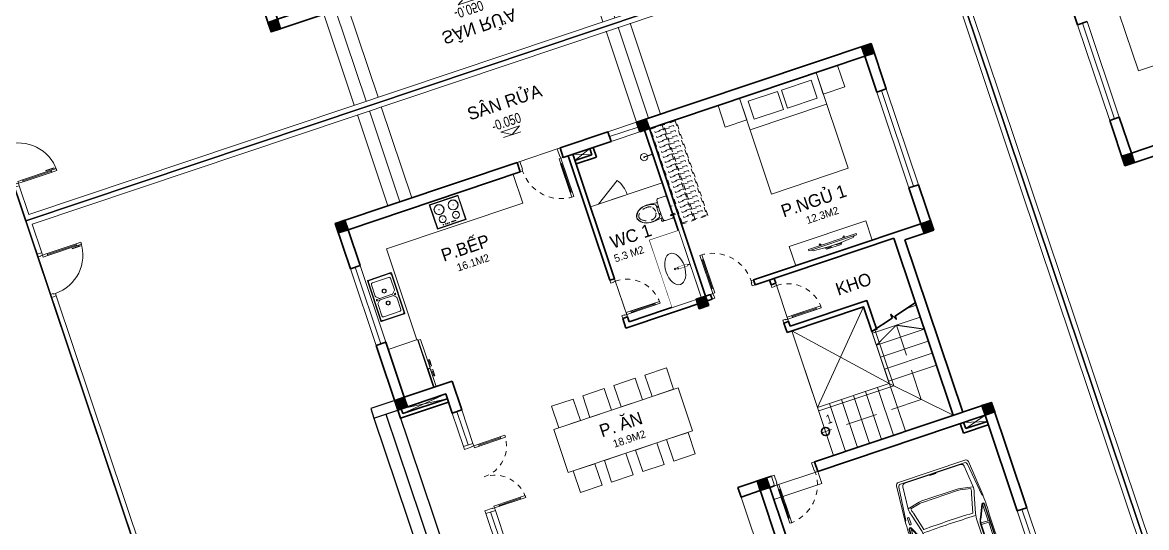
# Model space of a CAD drawing. Header units: metres. Extents: x 568006 to 1139366, y 2064802 to 4131555.
# Drawn here: x 568352.74 to 568375.02, y 2066060.84 to 2066070.85 of the extents above; entities that cross this region are included whole.
import ezdxf
from ezdxf.enums import TextEntityAlignment as Align
from ezdxf.xclip import XClip

# ---------------------------------------------------------------- set-up
doc = ezdxf.new("R2010")
doc.units = ezdxf.units.M
doc.header["$XCLIPFRAME"] = 0
for name, pattern in [('$AUDIT_BAD_LTYPE2', [0]), ('DASHED', [0.75, 0.5, -0.25]), ('HIDDEN', [0.375, 0.25, -0.125]), ('HIDDEN2', [0.1875, 0.125, -0.0625]), ('X-5M-G-MB PHONGNGU$0$HIDDEN2', [0.1875, 0.125, -0.0625]), ('xref-thap C (mb tang 32-2)$0$HIDDEN', [0.375, 0.25, -0.125]), ('Xref-VCMT-BT3 - tuong bao$0$HIDDEN', [0.375, 0.25, -0.125])]:
    doc.linetypes.add(name, pattern=pattern)
doc.layers.get('0').update_dxf_attribs({"linetype": 'CONTINUOUS'})
doc.layers.get('DEFPOINTS').update_dxf_attribs({"color": 152, "linetype": 'CONTINUOUS'})
for name, color, linetype, lineweight in [('-CONCRETE', 1, 'CONTINUOUS', 35), ('-DOOR', 137, 'CONTINUOUS', 9), ('-FURNITURE', 46, 'CONTINUOUS', 9), ('-HIDE', 3, 'HIDDEN', 13), ('-KH', 143, 'CONTINUOUS', 13), ('-LINE1', 7, 'CONTINUOUS', 18), ('-TEXT', 7, 'CONTINUOUS', 15), ('-WALL', 4, 'CONTINUOUS', 35), ('Bighome_khuat', 251, 'DASHED', 5), ('CUA', 147, 'CONTINUOUS', 5), ('hung-demlonha', 7, 'CONTINUOUS', 15)]:
    doc.layers.add(name, color=color, linetype=linetype, lineweight=lineweight)
for name, color, linetype in [('datOBt', 42, 'CONTINUOUS'), ('ghi_chu', 7, 'CONTINUOUS'), ('loKBT', 42, 'CONTINUOUS'), ('SOLO', 7, 'CONTINUOUS'), ('TEXT25', 2, 'CONTINUOUS'), ('ViaHeS', 32, 'CONTINUOUS')]:
    doc.layers.add(name, color=color, linetype=linetype)
doc.styles.add('1', font='arial.ttf')
doc.styles.add('QH1', font='arialbd.ttf', dxfattribs={"width": 0.8})
doc.styles.add('T1', font='', dxfattribs={"height": 200})
doc.styles.get('T1').set_extended_font_data('VNgeometric Light')

# ---------------------------------------------------------------- blocks, each defined once
blk = doc.blocks.new('A$C32e20c34')
blk.add_line((657, 2050), (657, 450))
for points in [[(0, 2050), (450, 2050), (450, 2500), (0, 2500)], [(109, 1910), (485.5, 1910), (485.5, 1292.5), (109, 1292.5)], [(109, 590), (485.5, 590), (485.5, 1207.5), (109, 1207.5)], [(0, 450), (450, 450), (450, 0), (0, 0)]]:
    blk.add_lwpolyline(points, close=True)
blk.add_lwpolyline([(0, 2050), (2000, 2050), (2000, 450), (0, 450), (0, 2050)])
blk = doc.blocks.new('A$C5C575821')
at = {"layer": '-CONCRETE'}
h = blk.add_hatch(color=256, dxfattribs=at)
h.dxf.hatch_style = 1
h.paths.add_polyline_path([(0, 200), (0, 0), (200, 0), (200, 200)])
blk.add_lwpolyline([(0, 0), (200, 0), (200, 200), (0, 200)], close=True, dxfattribs=at)
blk = doc.blocks.new('LUOI M1')
at = {"layer": '-WALL'}
for p in [(-200, 13100), (4600, 13100), (8100, 13100), (-200, 9400), (4600, 9400), (8100, 9400), (-200, 5600), (4600, 5600), (8100, 5600), (-200, -200), (4600, -200), (8100, -200)]:
    blk.add_blockref('A$C5C575821', p, dxfattribs=at)
blk = doc.blocks.new('A$C249437F6')
at = {"layer": '-DOOR'}
blk.add_lwpolyline([(23.949, 40.193), (23.749, 40.193), (23.749, 38.193), (23.949, 38.193)], close=True, dxfattribs=at)
blk.add_lwpolyline([(23.849, 40.193), (23.849, 38.193)], dxfattribs=at)
at = {"layer": '-LINE1', "ltscale": 10}
blk.add_lwpolyline([(21.749, 23.143), (34.249, 23.143), (34.249, 43.143), (21.749, 43.143)], close=True, dxfattribs=at)
blk.add_lwpolyline([(32.179, 23.243), (34.149, 23.243), (34.149, 43.043), (21.849, 43.043), (21.849, 23.243), (22.306, 23.243)], dxfattribs=at)
at = {"layer": '-WALL'}
for p, q in [((23.749, 40.193), (23.749, 41.143)), ((23.749, 37.243), (23.749, 38.193)), ((23.949, 37.443), (23.949, 38.193)), ((23.949, 37.443), (27.349, 37.443)), ((24.349, 37.243), (23.749, 37.243))]:
    blk.add_line(p, q, dxfattribs=at)
for points in [[(23.949, 40.193), (23.749, 40.193)], [(23.949, 38.193), (23.749, 38.193)]]:
    blk.add_lwpolyline(points, dxfattribs=at)
at = {"layer": '-CONCRETE', "xscale": 0.001, "yscale": 0.001, "zscale": 0.001}
blk.add_blockref('LUOI M1', (23.949, 27.843), dxfattribs=at)
at = {"layer": '-FURNITURE', "xscale": 0.001, "yscale": 0.001, "zscale": 0.001, "rotation": 270}
blk.add_blockref('A$C32e20c34', (24.149, 40.943), dxfattribs=at)
blk = doc.blocks.new('*U236')
at = {"linetype": '$AUDIT_BAD_LTYPE2'}
for p, q in [((70, 100), (70, 700)), ((90, 700), (90, 100))]:
    blk.add_line(p, q, dxfattribs=at)
for points in [[(50, 700), (90, 700), (90, 800), (50, 800), (50, 700)], [(50, 703), (50, 100)], [(50, 100), (90, 100), (90, 0), (50, 0), (50, 100)]]:
    blk.add_lwpolyline(points)
for points in [[(118, 595), (118, 764), (90, 764), (90, 736), (113, 736), (113, 595)], [(0, 0), (50, 0), (50, -40), (60, -40), (60, -100), (0, -100)], [(900, 0), (850, 0), (850, -40), (840, -40), (840, -100), (900, -100)]]:
    blk.add_lwpolyline(points, close=True)
at = {"linetype": '$AUDIT_BAD_LTYPE2', "ltscale": 0.3}
blk.add_arc((50, 0), 800, 0, 90, dxfattribs=at)
blk = doc.blocks.new('A$C6CE07C06')
for p, q in [((2811, 1945), (2844, 1766)), ((2816, 1953), (2822, 1954)), ((2828, 1949), (2860, 1769)), ((1355, 1774), (989, 1774)), ((1356, 1801), (1350, 1615)), ((1387, 1801), (1382, 1615)), ((1842, 1774), (1387, 1774)), ((1857, 1615), (1840, 1801)), ((1925, 1839), (1915, 1601)), ((1980, 1615), (2018, 1801)), ((2839, 1774), (2013, 1774)), ((2856, 1761), (2853, 1760)), ((2900, 1839), (3433, 1839)), ((3068, 1815), (2905, 1815)), ((3055, 1801), (2907, 1801)), ((2996, 1774), (2912, 1774)), ((3245, 1511), (3341, 1500)), ((3370, 1393), (3312, 1380)), ((3391, 1290), (3332, 1281)), ((3406, 1186), (3347, 1180)), ((3414, 1081), (3355, 1079)), ((3406, 779), (3347, 785)), ((3414, 884), (3355, 886)), ((3370, 572), (3312, 585)), ((3391, 675), (3332, 685)), ((1356, 164), (1350, 350)), ((1387, 164), (1382, 351)), ((1857, 351), (1840, 164)), ((1925, 127), (1915, 364)), ((1980, 351), (2018, 164)), ((3341, 465), (3245, 454)), ((1355, 191), (989, 191)), ((1842, 191), (1387, 191)), ((2839, 191), (2013, 191)), ((2811, 20), (2844, 199)), ((2816, 12), (2822, 11)), ((2828, 16), (2860, 196)), ((2901, 127), (3422, 127)), ((3068, 150), (2905, 150)), ((3055, 164), (2907, 164)), ((2996, 191), (2912, 191))]:
    blk.add_line(p, q)
for points in [[(2912, 1774), (2884, 1931, 0.322829), (2849, 1965), (2812, 1959, 0.422531), (2806, 1952), (2842, 1758), (2825, 1723)], [(4553, 340, -0.027873), (3110, 247, -0.059366), (3058, 256), (2582, 386, 0.079464), (2446, 413), (1281, 413, 0.06068), (1127, 394), (736, 296, -0.120949), (592, 270), (116, 311, -0.39497), (59, 371), (59, 1600, -0.404135), (117, 1660), (602, 1699, -0.112937), (736, 1673), (1127, 1571, 0.06068), (1281, 1553), (2446, 1553, 0.070217), (2582, 1578), (3058, 1711, -0.044809), (3109, 1718, -0.02806), (4553, 1625)], [(585, 1698), (531, 1430, 0.050349), (524, 1369), (524, 593, 0.051729), (531, 530), (585, 271)], [(713, 346, -0.11132), (605, 325), (561, 536, -0.051729), (555, 593), (555, 1369, -0.050349), (560, 1424), (605, 1644, -0.111864), (714, 1623), (1102, 1522, 0.016174), (1102, 443), (713, 347)], [(817, 1835, -0.039974), (1255, 1839), (2827, 1839)], [(2832, 150), (1846, 150), (999, 150, -0.758852), (984, 205), (1232, 321, -0.14996), (1372, 364), (1915, 364), (2389, 364, -0.077307), (2455, 354), (3016, 199, 0.360394), (3088, 230, 0.242572), (3089, 1735, 0.360655), (3017, 1766), (2455, 1611, -0.077307), (2389, 1601), (1915, 1601), (1372, 1601, -0.137614), (1232, 1645), (984, 1761, -0.758852), (999, 1815), (1846, 1815), (2832, 1815)], [(2834, 1801), (999, 1801, 0.768317), (992, 1772), (1240, 1655, 0.14228), (1371, 1613), (1857, 1615), (1865, 1608), (1971, 1608), (1980, 1615), (2389, 1615, 0.077278), (2451, 1624), (3023, 1782, 0.231129), (3080, 1839)], [(4578, 1777, -0.06824), (4603, 1702, -0.051611), (4688, 983), (4688, 1178, 0.069896), (4626, 1707, 0.32103), (4523, 1797), (4292, 1820, 0.311578), (4273, 1810, 0.311578)], [(4609, 1370, 0.043765), (4549, 1724, 0.303464), (4496, 1773), (4373, 1795, 0.018633), (4273, 1810, 0.083909), (4370, 1778), (4493, 1756, -0.304556), (4533, 1720, -0.038587), (4593, 1374)], [(4517, 1385), (4476, 1703, 0.304567), (4446, 1739), (4333, 1770, -0.23887), (4324, 1778), (4320, 1790)], [(4512, 1628), (4500, 1706, 0.304567), (4453, 1762), (4438, 1766)], [(1170, 1557, 0.017383), (1170, 408, -9.34877)], [(2526, 1563, -0.107872), (2527, 402, 0.970081)], [(2537, 1565, -0.107895), (2538, 400, -0.109161)], [(3212, 1273, -0.045041), (3259, 1070, 0.050749), (3081, 1543, -0.062222), (3208, 1285), (3219, 1281), (3256, 1209)], [(3104, 1495, -0.052375), (3205, 1275), (3214, 1272), (3259, 1184)], [(4578, 988, 0.025968), (4561, 1353, -0.502127), (4565, 1357), (4613, 1347)], [(4689, 1226), (4695, 1226, -0.001921), (4700, 983)], [(3197, 762, -0.045041), (3153, 558, 0.050749), (3195, 1062, -0.062222), (3198, 775), (3207, 766), (3242, 679)], [(3239, 660), (3198, 760), (3191, 767, 0.052375), (3195, 1009)], [(4578, 188, 0.06824), (4603, 263, 0.051611), (4688, 983), (4688, 788, -0.069896), (4626, 258, -0.32103), (4523, 168), (4292, 145, -0.311578), (4273, 155, -0.311578)], [(4613, 618), (4565, 608, -0.502127), (4561, 612, 0.02601), (4578, 977, 0.026384)], [(4689, 739), (4695, 739, 0.001921), (4700, 983)], [(4611, 595, -0.046101), (4549, 241, -0.303464), (4496, 192), (4373, 171, -0.018633), (4273, 155, -0.083909), (4370, 187), (4493, 209, 0.304556), (4533, 245, 0.038587), (4593, 591)], [(4517, 580), (4476, 262, -0.304567), (4446, 227), (4333, 195, 0.23887), (4324, 187), (4320, 175)], [(2834, 164), (999, 164, -0.768317), (992, 193), (1240, 310, -0.149181), (1371, 351), (1857, 351), (1865, 357), (1971, 357), (1980, 351), (2389, 351, -0.077278), (2451, 341), (3023, 184, -0.228236), (3080, 127)], [(2912, 191), (2884, 34, -0.322829), (2849, 0), (2812, 6, -0.422531), (2806, 14), (2842, 207), (2825, 242)], [(4512, 337), (4500, 259, -0.304567), (4453, 203), (4438, 199)], [(817, 130, 0.041495), (1267, 127), (2827, 127)]]:
    blk.add_lwpolyline(points, format="xyb")
for points in [[(2835, 1963), (2874, 1764), (2872, 1737)], [(2072, 1839), (2072, 1815), (2251, 1815), (2251, 1839)], [(2092, 1839), (2092, 1830), (2233, 1830), (2233, 1839)], [(2558, 1553), (2959, 1653), (3041, 1653)], [(3153, 1597), (4682, 1360)], [(3157, 1617), (4514, 1407)], [(49, 1051), (76, 1051), (76, 920), (49, 920)], [(3153, 368), (4682, 605)], [(3157, 348), (4514, 558)], [(2558, 412), (2959, 313), (3041, 313)], [(2072, 127), (2072, 150), (2251, 150), (2251, 127)], [(2092, 127), (2092, 135), (2233, 135), (2233, 127)], [(2835, 2), (2874, 201), (2872, 228)]]:
    blk.add_lwpolyline(points)
for points in [[(48, 285), (48, 1680, -0.373826), (99, 1739), (803, 1820), (820, 1839), (54, 1773, 0.383818), (0, 1713), (0, 252, 0.383818), (54, 192), (820, 126), (803, 145), (99, 226, -0.373826)], [(2557, 404), (3001, 284, 0.388671), (3036, 301, 0.143383), (3036, 1665, 0.390953), (3001, 1682), (2557, 1559, -0.106047)], [(4564, 983, 0.027521), (4546, 1368, -0.543027), (4554, 1373), (4603, 1360, -0.308444), (4617, 1345, -0.028524), (4637, 983, -0.028524), (4617, 620, -0.308444), (4603, 605), (4554, 592, -0.543027), (4546, 597, 0.027521)], [(4501, 981, 0.027754), (4500, 1005, 0.037978), (4497, 1021, 0.078467), (4490, 1036, 0.253942), (4486, 1038, 0.253942), (4481, 1036, 0.078467), (4475, 1021, 0.037978), (4472, 1005, 0.027754), (4470, 981, 0.027754), (4472, 958, 0.037978), (4475, 941, 0.078467), (4481, 927, 0.253942), (4486, 924, 0.253942), (4490, 927, 0.078467), (4497, 941, 0.037978), (4500, 958, 0.027754)], [(906, 228), (776, 228, 0.414214), (764, 215), (764, 203, 0.414214), (776, 190), (906, 190, 0.414214), (919, 203), (919, 215, 0.414214)]]:
    blk.add_lwpolyline(points, format="xyb", close=True)
blk.add_lwpolyline([(4637, 988), (4570, 988), (4570, 977), (4637, 977)], close=True)
blk.add_circle((4502, 982), 17.5)
for centre, radius, start, end in [((2818, 1947), 6.67, 102.2823, 190.4042), ((2821, 1948), 6.67, 10.3268, 82.609), ((2851, 1767), 6.67, 190.4042, 285.2365), ((2854, 1768), 6.67, 285.2365, 10.3268), ((714, 984), 2372, 343.5716, 16.3779), ((714, 983), 2387, 343.6793, 16.2892), ((3648, -4086), 5929, 83.9529, 92.0822), ((1629, 983), 1731, 359.9757, 17.6213), ((1607, 983), 1789, 359.9764, 16.8703), ((1629, 983), 1789, 359.9764, 16.7982), ((1059, 1015), 3532, 359.565, 5.5133), ((1059, 1015), 3560, 359.5684, 5.381), ((4612, 1343), 4.58, 6.5805, 75.1489), ((3280, 983), 40.8, 103.7631, 256.1858), ((3280, 983), 25.6, 111.5508, 248.398), ((1629, 982), 1731, 342.3787, 0.0243), ((1607, 982), 1789, 343.1297, 0.0236), ((1629, 982), 1789, 343.2018, 0.0236), ((1059, 950), 3532, 354.4867, 0.4446), ((1059, 950), 3560, 354.619, 0.4411), ((4612, 622), 4.58, 284.8511, 353.4195), ((2818, 19), 6.67, 169.5958, 257.7177), ((2821, 17), 6.67, 277.391, 349.6732), ((2851, 198), 6.67, 74.7635, 169.5958), ((2854, 197), 6.67, 349.6732, 74.7635), ((3653, 6050), 5928, 267.7698, 276.0029)]:
    blk.add_arc(centre, radius, start, end)
blk = doc.blocks.new('*U288')
at = {"color": 251}
blk.add_line((-70, 100), (-70, 600), dxfattribs=at)
for points in [[(-50, 0), (-50, 700), (-90, 700), (-90, 0)], [(-50, 100), (-90, 100), (-90, 600), (-50, 600)], [(-800, -100), (-740, -100), (-740, -40), (-750, -40), (-750, 0), (-800, 0)], [(0, -100), (-60, -100), (-60, -40), (-50, -40), (-50, 0), (0, 0)]]:
    blk.add_lwpolyline(points, close=True)
at = {"layer": 'Bighome_khuat', "linetype": 'Xref-VCMT-BT3 - tuong bao$0$HIDDEN'}
blk.add_arc((-50, 0), 700, 90, 180, dxfattribs=at)
blk = doc.blocks.new('A$C14986441')
at = {"ltscale": 3}
for p, q in [((-250, 420), (-250, -420)), ((240, 430), (-240, 430)), ((-200, 325), (-200, 87)), ((170, 355), (-170, 355)), ((200, 87), (200, 325)), ((250, -420), (250, 420)), ((-191, 66), (-149, 24)), ((-128, 15), (128, 15)), ((149, 24), (191, 66)), ((-200, -325), (-200, -87)), ((-191, -66), (-149, -24)), ((-128, -15), (128, -15)), ((149, -24), (191, -66)), ((200, -87), (200, -325)), ((-240, -430), (240, -430)), ((170, -355), (-170, -355))]:
    blk.add_line(p, q, dxfattribs=at)
blk.add_lwpolyline([(240, -390), (240, 390, 0.414214), (210, 420), (-210, 420, 0.414214), (-240, 390), (-240, -390, 0.414214), (-210, -420), (210, -420, 0.414214)], format="xyb", close=True, dxfattribs=at)
for centre, radius in [((-186, 0), 17.5), ((0, 125), 40), ((0, 125), 35), ((185, 0), 17.5), ((0, -125), 40), ((0, -125), 35)]:
    blk.add_circle(centre, radius, dxfattribs=at)
for centre, radius, start, end in [((-240, 420), 10, 90, 180), ((-170, 325), 30, 90, 180), ((170, 325), 30, 0, 90), ((240, 420), 10, 0, 90), ((-170, 87), 30, 180, 225), ((-128, 45), 30, 225, 270), ((128, 45), 30, 270, 315), ((170, 87), 30, 315, 0), ((-170, -87), 30, 135, 180), ((-128, -45), 30, 90, 135), ((128, -45), 30, 45, 90), ((170, -87), 30, 0, 45), ((-240, -420), 10, 180, 270), ((-170, -325), 30, 180, 270), ((170, -325), 30, 270, 0), ((240, -420), 10, 270, 0)]:
    blk.add_arc(centre, radius, start, end, dxfattribs=at)
blk = doc.blocks.new('A$C23F441E4')
at = {"ltscale": 3}
blk.add_lwpolyline([(-300, 0), (-300, -510), (300, -510), (300, 0), (-300, 0)], dxfattribs=at)
for points in [[(-290, -10), (-290, -500), (290, -500), (290, -10)], [(-100, -46), (-15, -46), (-15, -56), (-100, -56)]]:
    blk.add_lwpolyline(points, close=True, dxfattribs=at)
for centre, radius in [((-139, -156), 70), ((-139, -156), 67), ((-139, -156), 2), ((37, -48), 6.6), ((74, -48), 6.6), ((139, -156), 70), ((139, -156), 67), ((112, -48), 6.6), ((139, -156), 2), ((160, -48), 6.6), ((-147, -359), 100), ((-147, -359), 97), ((-147, -359), 2), ((147, -359), 100), ((147, -359), 97), ((147, -359), 2)]:
    blk.add_circle(centre, radius, dxfattribs=at)
blk = doc.blocks.new('A$C55AD6C8F')
at = {"ltscale": 3}
for p, q in [((-670, 624), (-670, 1000)), ((-670, 1000), (-624, 1000)), ((-624, 1000), (-624, 624)), ((0, 1000), (-615, 1000)), ((-615, 1000), (-615, 0)), ((0, 0), (0, 1000)), ((-624, 624), (-670, 624)), ((-670, 613), (-670, 18)), ((-624, 613), (-670, 613)), ((-624, 18), (-624, 613)), ((-670, 18), (-624, 18)), ((-615, 0), (0, 0))]:
    blk.add_line(p, q, dxfattribs=at)
at = {"ltscale": 3, "elevation": 0}
for points in [[(-670, 688), (-670, 657), (-710, 657), (-710, 788), (-691, 788), (-691, 688)], [(-670, 549), (-670, 580), (-710, 580), (-710, 449), (-691, 449), (-691, 549)]]:
    blk.add_lwpolyline(points, close=True, dxfattribs=at)
blk = doc.blocks.new('*U186')
at = {"color": 251}
blk.add_line((-70, 100), (-70, 700), dxfattribs=at)
for points in [[(-50, 0), (-50, 800), (-90, 800), (-90, 0)], [(-50, 100), (-90, 100), (-90, 700), (-50, 700)], [(-900, -100), (-840, -100), (-840, -40), (-850, -40), (-850, 0), (-900, 0)], [(0, -100), (-60, -100), (-60, -40), (-50, -40), (-50, 0), (0, 0)]]:
    blk.add_lwpolyline(points, close=True)
at = {"layer": 'Bighome_khuat', "linetype": 'Xref-VCMT-BT3 - tuong bao$0$HIDDEN'}
blk.add_arc((-50, 0), 800, 90, 180, dxfattribs=at)
blk = doc.blocks.new('*U289')
at = {"color": 251}
blk.add_line((-70, 100), (-70, 700), dxfattribs=at)
for points in [[(-50, 0), (-50, 800), (-90, 800), (-90, 0)], [(-50, 100), (-90, 100), (-90, 700), (-50, 700)], [(-900, -200), (-840, -200), (-840, -40), (-850, -40), (-850, 0), (-900, 0)], [(0, -200), (-60, -200), (-60, -40), (-50, -40), (-50, 0), (0, 0)]]:
    blk.add_lwpolyline(points, close=True)
at = {"layer": 'Bighome_khuat', "linetype": 'Xref-VCMT-BT3 - tuong bao$0$HIDDEN'}
blk.add_arc((-50, 0), 800, 90, 180, dxfattribs=at)
blk = doc.blocks.new('*U256')
at = {"linetype": 'X-5M-G-MB PHONGNGU$0$HIDDEN2'}
for points in [[(0, 600), (0, 0), (2182, 0), (2182, 600)], [(2162, 580), (2162, 20), (20, 20), (20, 580)], [(2162, 287), (2162, 313), (20, 313), (20, 287)], [(114, 319), (109, 319), (109, 280), (114, 280)], [(228, 319), (223, 319), (223, 280), (228, 280)], [(342, 319), (337, 319), (337, 280), (342, 280)], [(456, 319), (451, 319), (451, 280), (456, 280)], [(570, 319), (565, 319), (565, 280), (570, 280)], [(684, 319), (679, 319), (679, 280), (684, 280)], [(798, 319), (793, 319), (793, 280), (798, 280)], [(912, 319), (907, 319), (907, 280), (912, 280)], [(1026, 319), (1021, 319), (1021, 280), (1026, 280)], [(1140, 319), (1135, 319), (1135, 280), (1140, 280)], [(1254, 319), (1249, 319), (1249, 280), (1254, 280)], [(1368, 319), (1363, 319), (1363, 280), (1368, 280)], [(1482, 319), (1477, 319), (1477, 280), (1482, 280)], [(1596, 319), (1591, 319), (1591, 280), (1596, 280)], [(1710, 319), (1705, 319), (1705, 280), (1710, 280)], [(1824, 319), (1819, 319), (1819, 280), (1824, 280)], [(1938, 319), (1933, 319), (1933, 280), (1938, 280)], [(2052, 319), (2047, 319), (2047, 280), (2052, 280)]]:
    blk.add_lwpolyline(points, close=True, dxfattribs=at)
for points in [[(122, 313), (122, 515), (100, 515), (100, 313)], [(236, 313), (236, 515), (214, 515), (214, 313)], [(350, 313), (350, 515), (328, 515), (328, 313)], [(464, 313), (464, 515), (442, 515), (442, 313)], [(578, 313), (578, 515), (556, 515), (556, 313)], [(692, 313), (692, 515), (670, 515), (670, 313)], [(806, 313), (806, 515), (784, 515), (784, 313)], [(920, 313), (920, 515), (898, 515), (898, 313)], [(1034, 313), (1034, 515), (1012, 515), (1012, 313)], [(1148, 313), (1148, 515), (1126, 515), (1126, 313)], [(1262, 313), (1262, 515), (1240, 515), (1240, 313)], [(1376, 313), (1376, 515), (1354, 515), (1354, 313)], [(1490, 313), (1490, 515), (1468, 515), (1468, 313)], [(1604, 313), (1604, 515), (1582, 515), (1582, 313)], [(1718, 313), (1718, 515), (1696, 515), (1696, 313)], [(1832, 313), (1832, 515), (1810, 515), (1810, 313)], [(1946, 313), (1946, 515), (1924, 515), (1924, 313)], [(2060, 313), (2060, 515), (2038, 515), (2038, 313)], [(100, 287), (100, 92), (122, 92), (122, 287)], [(214, 287), (214, 92), (236, 92), (236, 287)], [(328, 287), (328, 92), (350, 92), (350, 287)], [(442, 287), (442, 92), (464, 92), (464, 287)], [(556, 287), (556, 92), (578, 92), (578, 287)], [(670, 287), (670, 92), (692, 92), (692, 287)], [(784, 287), (784, 92), (806, 92), (806, 287)], [(898, 287), (898, 92), (920, 92), (920, 287)], [(1012, 287), (1012, 92), (1034, 92), (1034, 287)], [(1126, 287), (1126, 92), (1148, 92), (1148, 287)], [(1240, 287), (1240, 92), (1262, 92), (1262, 287)], [(1354, 287), (1354, 92), (1376, 92), (1376, 287)], [(1468, 287), (1468, 92), (1490, 92), (1490, 287)], [(1582, 287), (1582, 92), (1604, 92), (1604, 287)], [(1696, 287), (1696, 92), (1718, 92), (1718, 287)], [(1810, 287), (1810, 92), (1832, 92), (1832, 287)], [(1924, 287), (1924, 92), (1946, 92), (1946, 287)], [(2038, 287), (2038, 92), (2060, 92), (2060, 287)]]:
    blk.add_lwpolyline(points, dxfattribs=at)
blk = doc.blocks.new('XR.MB.LM123$0$tvi 1')
blk.add_lwpolyline([(29, 0), (29, -1000), (0, -1000), (0, 0)], close=True)
for points in [[(29, -50), (52, -81)], [(-24, -236), (-39, -252)], [(0, -285), (-39, -252)], [(0, -256), (-24, -236)], [(70, -315), (111, -350), (111, -650), (70, -685)], [(89, -446), (89, -360), (71, -345)], [(89, -554), (89, -640), (71, -655)], [(89, -446), (73, -446)], [(89, -554), (73, -554)], [(0, -715), (-39, -748)], [(-24, -764), (-39, -748)], [(0, -744), (-24, -764)], [(29, -950), (52, -919)]]:
    blk.add_lwpolyline(points)
blk.add_arc((-4025, -500), 4099, 354.1311, 5.8689)
blk = doc.blocks.new('A$C18091ED7')
for p, q in [((0, -42), (0, 0)), ((146, -27), (179, -27)), ((146, -27), (146, -30)), ((146, -30), (166, -30)), ((153, -37), (146, -30)), ((152, 0), (152, -27)), ((152, 0), (179, 0)), ((153, -37), (166, -37)), ((153, -40), (153, -37)), ((153, -40), (178, -40)), ((153, -40), (178, -40)), ((153, -40), (153, -42)), ((185, -30), (166, -30)), ((178, -37), (166, -37)), ((185, -30), (178, -37)), ((178, -37), (178, -40)), ((178, -40), (178, -42)), ((179, 0), (179, -27)), ((179, -27), (185, -27)), ((185, -27), (185, -30)), ((-83, -267), (-83, -300)), ((-83, -278), (-83, -288)), ((-61, -290), (-83, -290)), ((-63, -265), (-81, -265)), ((-61, -267), (-61, -300)), ((61, -267), (61, -300)), ((61, -290), (83, -290)), ((63, -265), (81, -265)), ((83, -267), (83, -300)), ((83, -278), (83, -288)), ((165, -262), (165, -290)), ((168, -260), (228, -260)), ((168, -292), (207, -292)), ((231, -274), (231, -262))]:
    blk.add_line(p, q)
for points in [[(230, -219, -0.137407), (225, -235), (222, -241, -0.236081), (198, -255, -0.051961), (-198, -255, -0.236081), (-222, -241), (-225, -235, -0.137407), (-230, -219), (-230, -72, -0.198912), (-226, -63), (-209, -46, -0.198912), (-200, -42), (0, -42), (200, -42, -0.198912), (209, -46), (226, -63, -0.198912), (230, -72)], [(144, -619, -0.212405), (26, -734, -0.027685), (-1, -739, -0.022279), (-26, -734, -0.212405), (-144, -619, -0.142796), (-167, -428, -0.093005), (-128, -309, -0.256439), (-111, -300), (0, -300), (111, -300, -0.256439), (128, -309, -0.093005), (167, -428, -0.142796)]]:
    blk.add_lwpolyline(points, format="xyb", close=True)
at = {"linetype": 'xref-thap C (mb tang 32-2)$0$HIDDEN', "ltscale": 100}
blk.add_lwpolyline([(61, -669, -0.199031), (0, -699, -0.199031), (-61, -669, -0.218924), (-132, -478, -0.153791), (-112, -404, -0.236701), (0, -348, -0.236701), (112, -404, -0.153791), (132, -478, -0.218924)], format="xyb", close=True, dxfattribs=at)
blk.add_circle((166, -78), 13.9)
for centre, radius, start, end in [((-81, -267), 1.98, 90, 180), ((-63, -267), 1.98, 0, 90), ((63, -267), 1.98, 90, 180), ((81, -267), 1.98, 0, 90), ((168, -262), 2.47, 90, 180), ((168, -290), 2.47, 180, 270), ((207, -277), 15.5, 270, 306.4659), ((168, -225), 80.1, 306.4659, 320.3123), ((228, -274), 2.47, 320.3123, 0)]:
    blk.add_arc(centre, radius, start, end)
for points in [[(-156, -259), (-157, -267), (-164, -328), (-169, -385), (-184, -528), (-136, -679), (-50, -735), (-20, -741), (0, -744)], [(156, -259), (157, -267), (164, -328), (169, -385), (184, -528), (136, -679), (50, -735), (20, -741), (0, -744)]]:
    blk.add_open_spline(points, degree=3, knots=[130.613938, 130.613938, 130.613938, 130.613938, 152.852109, 311.129351, 417.703951, 561.383393, 697.692632, 710.812262, 710.812262, 710.812262, 710.812262])
blk = doc.blocks.new('*U185')
for p, q in [((-1310, 550), (-1350, 550)), ((-1330, 100), (-1330, 550)), ((-90, 550), (-50, 550)), ((-70, 100), (-70, 550)), ((-1310, 100), (-1350, 100)), ((-90, 100), (-50, 100))]:
    blk.add_line(p, q)
for points in [[(-1350, 0), (-1310, 0), (-1310, 650), (-1350, 650)], [(-50, 0), (-90, 0), (-90, 650), (-50, 650)], [(-1400, -200), (-1340, -200), (-1340, -40), (-1350, -40), (-1350, 0), (-1400, 0)], [(0, -200), (-60, -200), (-60, -40), (-50, -40), (-50, 0), (0, 0)]]:
    blk.add_lwpolyline(points, close=True)
at = {"linetype": 'HIDDEN', "ltscale": 0.1}
for centre, start, end in [((-1350, 0), 0, 90), ((-50, 0), 90, 180)]:
    blk.add_arc(centre, 650, start, end, dxfattribs=at)
blk = doc.blocks.new('Sink_Cicle')
blk.add_lwpolyline([(17, -50), (-17, -50), (-18, -252), (17, -252)], close=True)
blk.add_circle((0, -300), 17.5)
at = {"layer": 'DEFPOINTS'}
blk.add_line((0, -100), (0, 0), dxfattribs=at)
blk.add_wipeout([(17, -50), (-17, -50), (-18, -252), (17, -252)])
at = {"layer": '-FURNITURE', "linetype": 'Continuous'}
blk.add_ellipse((0, -300), major_axis=(-325, 0), ratio=0.584615, dxfattribs=at)
blk.add_line((-18, -237), (17, -237))
blk = doc.blocks.new('*U233')
at = {"ltscale": 300}
blk.add_lwpolyline([(0, 0), (1400, 0), (1400, -600), (0, -600)], close=True, dxfattribs=at)
blk.add_wipeout([(0, 0), (1400, 0), (1400, -600), (0, -600)], dxfattribs=at)
blk.add_blockref('Sink_Cicle', (700, 0), dxfattribs=at)
blk = doc.blocks.new('shower')
for points in [[(180919, -32316), (180912, -32316), (180912, -32147), (180919, -32147)], [(180929, -32327), (180902, -32327), (180902, -32316), (180929, -32316)]]:
    blk.add_lwpolyline(points, close=True)
for radius, start, end in [(72, 272.7907, 267.2093), (8.35, 294.8355, 245.1645)]:
    blk.add_arc((180916, -32147), radius, start, end)
blk = doc.blocks.new('LUOI M4')
at = {"layer": '-WALL', "xscale": -1}
for p in [(0, 11700), (6300, 11700), (11000, 11700), (0, 8000), (6300, 8000), (11000, 8000), (0, 4200), (6300, 4200), (11000, 4200), (0, -200), (6300, -200), (6300, -1600), (6300, -1600), (11000, -1600), (11000, -1600)]:
    blk.add_blockref('A$C5C575821', p, dxfattribs=at)
blk = doc.blocks.new('DANH COT')
at = {"layer": '-KH'}
blk.add_line((0, 0), (368, 0), dxfattribs=at)
blk.add_lwpolyline([(379, 118), (-11, 118), (184, 0)], close=True, dxfattribs=at)
blk.add_solid([(184, 0), (184, 118), (379, 118), (184, 0)], dxfattribs=at)
at = {"layer": '-TEXT', "style": '1', "width": 0.75}
blk.add_attdef('CAODO', (-142, 178), '', height=180, dxfattribs=at)
blk = doc.blocks.new('A$C5C0A7B32')
at = {"layer": '-DOOR'}
for points in [[(25.749, 41.143), (24.849, 41.143)], [(27.349, 41.043), (26.749, 41.043)], [(21.149, 40.193), (21.149, 38.593)], [(32.149, 40.193), (32.149, 38.193)], [(25.949, 38.343), (25.949, 37.543)], [(28.949, 37.243), (28.949, 36.443)], [(22.149, 36.143), (22.149, 36.843)], [(22.149, 34.043), (22.149, 34.743)], [(28.549, 33.443), (28.549, 33.193), (27.549, 33.193)], [(28.549, 33.443), (27.649, 33.443)], [(32.149, 31.443), (32.149, 29.843)]]:
    blk.add_lwpolyline(points, dxfattribs=at)
for points in [[(26.749, 41.143), (27.349, 41.143), (27.349, 40.943), (26.749, 40.943)], [(21.049, 40.193), (21.249, 40.193), (21.249, 38.593), (21.049, 38.593)], [(32.049, 40.193), (32.249, 40.193), (32.249, 38.193), (32.049, 38.193)], [(22.249, 36.143), (22.249, 36.843), (22.049, 36.843), (22.049, 36.143)], [(22.049, 34.743), (22.049, 34.043), (22.249, 34.043), (22.249, 34.743)], [(32.049, 29.843), (32.249, 29.843), (32.249, 31.443), (32.049, 31.443)]]:
    blk.add_lwpolyline(points, close=True, dxfattribs=at)
at = {"layer": '-FURNITURE'}
for p, q in [((24.699, 40.943), (24.699, 40.343)), ((21.849, 38.443), (21.849, 40.343)), ((24.699, 40.343), (21.849, 40.343)), ((27.449, 39.843), (25.949, 39.843))]:
    blk.add_line(p, q, dxfattribs=at)
for points in [[(26.304, 40.813), (25.949, 40.943)], [(26.304, 40.943), (25.949, 40.813)], [(26.116, 39.843), (26.616, 40.174)], [(26.116, 39.843), (26.634, 39.843)], [(21.119, 37.143), (22.049, 37.243)], [(21.119, 37.243), (22.049, 37.143)], [(23.96, 35.893), (24.41, 35.893), (24.41, 36.343), (23.96, 36.343), (23.96, 35.893)], [(24.61, 35.893), (25.06, 35.893), (25.06, 36.343), (24.61, 36.343), (24.61, 35.893)], [(25.26, 35.893), (25.71, 35.893), (25.71, 36.343), (25.26, 36.343), (25.26, 35.893)], [(25.91, 35.893), (26.36, 35.893), (26.36, 36.343), (25.91, 36.343), (25.91, 35.893)], [(23.853, 35.893), (26.453, 35.893), (26.453, 34.993), (23.853, 34.993), (23.853, 35.893)], [(23.96, 34.993), (24.41, 34.993), (24.41, 34.543), (23.96, 34.543), (23.96, 34.993)], [(24.61, 34.993), (25.06, 34.993), (25.06, 34.543), (24.61, 34.543), (24.61, 34.993)], [(25.26, 34.993), (25.71, 34.993), (25.71, 34.543), (25.26, 34.543), (25.26, 34.993)], [(25.91, 34.993), (26.36, 34.993), (26.36, 34.543), (25.91, 34.543), (25.91, 34.993)], [(31.599, 33.313), (32.049, 33.443)], [(31.599, 33.443), (32.049, 33.313)]]:
    blk.add_lwpolyline(points, dxfattribs=at)
for points in [[(31.033, 37.843), (31.033, 37.443), (29.433, 37.443), (29.433, 37.843)], [(26.949, 33.443), (27.349, 33.443), (27.349, 29.243), (26.949, 29.243)]]:
    blk.add_lwpolyline(points, close=True, dxfattribs=at)
blk.add_arc((26.116, 39.843), 0.6, 0, 33.511, dxfattribs=at)
at = {"layer": '-HIDE', "ltscale": 10}
for points in [[(28.949, 36.243), (30.449, 34.643)], [(30.449, 36.243), (28.949, 34.643)]]:
    blk.add_lwpolyline(points, dxfattribs=at)
at = {"layer": '-KH', "linetype": 'HIDDEN2', "ltscale": 5}
blk.add_lwpolyline([(30.949, 35.693), (30.949, 34.143), (28.868, 34.143)], dxfattribs=at)
at = {"layer": '-LINE1'}
for p, q in [((15.349, 42.443), (15.249, 42.443)), ((15.349, 41.543), (15.249, 41.543)), ((15.349, 41.543), (15.349, 28.184)), ((28.949, 33.643), (28.949, 36.243)), ((28.949, 34.643), (28.949, 36.243)), ((30.449, 33.643), (30.449, 36.243)), ((30.449, 36.243), (30.449, 34.643)), ((30.519, 35.746), (30.519, 34.573)), ((30.449, 34.643), (28.949, 34.643)), ((30.519, 34.573), (28.949, 34.573)), ((29.199, 33.643), (29.199, 34.643)), ((29.449, 33.643), (29.449, 34.643)), ((29.699, 33.643), (29.699, 34.643)), ((29.949, 33.643), (29.949, 34.643)), ((30.199, 33.643), (30.199, 34.643))]:
    blk.add_line(p, q, dxfattribs=at)
blk.add_lwpolyline([(34.249, 43.143), (15.249, 43.143), (15.249, 28.143), (20.249, 23.143), (34.249, 23.143)], close=True, dxfattribs=at)
for points in [[(31.816, 23.143), (31.816, 23.243), (34.149, 23.243), (34.149, 43.043), (15.349, 43.043), (15.349, 42.443)], [(22.149, 41.143), (22.149, 43.043)], [(22.399, 41.143), (22.399, 43.043)], [(22.649, 41.143), (22.649, 43.043)], [(27.349, 41.143), (27.349, 43.043)], [(27.599, 41.143), (27.599, 43.043)], [(27.849, 41.143), (27.849, 43.043)], [(31.25, 35.943), (31.449, 35.943)], [(30.449, 35.693), (31.449, 35.693)], [(30.449, 35.443), (31.449, 35.443)], [(30.449, 35.193), (31.449, 35.193)], [(30.449, 34.943), (31.449, 34.943)], [(30.449, 34.693), (31.449, 34.693)], [(30.449, 34.643), (31.449, 33.643)]]:
    blk.add_lwpolyline(points, dxfattribs=at)
at = {"layer": '-LINE1', "const_width": 0.02}
blk.add_lwpolyline([(31.449, 35.443), (30.949, 35.693), (30.449, 35.443)], dxfattribs=at)
at = {"layer": '-WALL'}
for p, q in [((21.049, 40.193), (21.049, 41.143)), ((24.849, 41.143), (21.049, 41.143)), ((24.849, 40.943), (24.849, 41.143)), ((26.749, 41.143), (25.749, 41.143)), ((25.749, 40.943), (25.749, 41.143)), ((26.749, 40.943), (26.749, 41.143)), ((32.249, 41.143), (27.349, 41.143)), ((27.349, 40.943), (27.349, 41.143)), ((32.249, 40.193), (32.249, 41.143)), ((21.249, 40.193), (21.249, 40.943)), ((24.849, 40.943), (21.249, 40.943)), ((26.749, 40.943), (25.749, 40.943)), ((25.849, 38.343), (25.849, 40.943)), ((25.949, 38.343), (25.949, 40.943)), ((25.949, 40.813), (26.304, 40.813)), ((26.304, 40.813), (26.304, 40.943)), ((26.374, 40.743), (26.374, 40.943)), ((32.049, 40.943), (27.349, 40.943)), ((27.449, 37.443), (27.449, 40.943)), ((27.549, 37.443), (27.549, 40.943)), ((32.049, 40.193), (32.049, 40.943)), ((25.949, 40.743), (26.374, 40.743)), ((21.049, 37.243), (21.049, 38.593)), ((21.249, 37.443), (21.249, 38.593)), ((25.849, 38.343), (25.949, 38.343)), ((32.049, 37.443), (32.049, 38.193)), ((32.249, 37.243), (32.249, 38.193)), ((21.249, 37.443), (22.249, 37.443)), ((22.249, 37.443), (22.249, 36.843)), ((25.849, 37.543), (25.949, 37.543)), ((25.849, 37.343), (25.849, 37.543)), ((25.949, 37.443), (25.949, 37.543)), ((27.449, 37.443), (25.949, 37.443)), ((27.649, 37.443), (27.549, 37.443)), ((27.649, 37.343), (27.649, 37.443)), ((32.049, 37.443), (28.549, 37.443)), ((28.549, 37.343), (28.549, 37.443)), ((21.049, 37.243), (22.049, 37.243)), ((21.049, 37.073), (21.049, 37.243)), ((21.119, 37.143), (21.119, 37.243)), ((22.049, 37.243), (22.049, 36.843)), ((27.649, 37.343), (25.849, 37.343)), ((31.449, 37.343), (28.549, 37.343)), ((28.849, 37.243), (28.849, 37.343)), ((28.849, 37.243), (28.949, 37.243)), ((28.949, 37.243), (28.949, 37.343)), ((31.449, 33.643), (31.449, 37.343)), ((31.649, 33.643), (31.649, 37.243)), ((31.649, 37.243), (32.249, 37.243)), ((22.049, 37.073), (21.049, 37.073)), ((22.049, 37.143), (21.119, 37.143)), ((22.249, 36.843), (22.049, 36.843)), ((28.849, 36.243), (28.849, 36.443)), ((28.849, 36.443), (28.949, 36.443)), ((28.949, 36.343), (28.949, 36.443)), ((27.349, 27.643), (27.349, 33.643)), ((28.549, 33.443), (28.549, 33.643)), ((32.049, 33.443), (28.549, 33.443)), ((31.529, 33.243), (31.529, 33.443)), ((31.599, 33.313), (31.599, 33.443)), ((32.049, 33.243), (31.529, 33.243)), ((32.049, 33.313), (31.599, 33.313))]:
    blk.add_line(p, q, dxfattribs=at)
for points in [[(21.049, 40.193), (21.249, 40.193)], [(32.049, 40.193), (32.249, 40.193)], [(21.049, 38.593), (21.249, 38.593)], [(32.049, 38.193), (32.249, 38.193)], [(30.549, 35.727), (30.549, 36.343), (28.949, 36.343)], [(30.449, 35.727), (30.449, 36.243), (28.849, 36.243)], [(31.449, 35.996), (30.985, 35.871), (30.985, 35.805), (30.917, 35.933), (30.917, 35.853), (30.449, 35.727)], [(27.349, 33.443), (26.949, 33.443), (26.949, 33.643), (27.649, 33.643)], [(28.549, 33.643), (32.249, 33.643), (32.249, 31.443), (32.049, 31.443)], [(27.649, 33.443), (27.549, 33.443), (27.549, 27.843)], [(32.049, 33.443), (32.049, 31.443)]]:
    blk.add_lwpolyline(points, dxfattribs=at)
blk.add_circle((28.949, 34.143), 0.0805, dxfattribs=at)
at = {"layer": 'SOLO'}
for p, q in [((20.549, 37.243), (20.549, 33.643)), ((20.799, 37.243), (20.799, 33.643)), ((21.049, 37.243), (21.049, 33.643))]:
    blk.add_line(p, q, dxfattribs=at)
blk.add_lwpolyline([(21.049, 37.443), (20.549, 37.443), (20.549, 37.243), (21.049, 37.243)], close=True, dxfattribs=at)
at = {"layer": '-DOOR', "yscale": 0.001, "zscale": 0.001}
for name, p, xscale, rotation in [('*U289', (25.749, 40.943), -0.001, 180), ('*U288', (25.949, 37.543), 0.001, 270), ('*U288', (28.949, 36.443), 0.001, 270), ('*U185', (22.249, 34.743), 0.001, 270), ('*U289', (27.649, 33.443), 0.001, 180)]:
    blk.add_blockref(name, p, dxfattribs=dict(at, xscale=xscale, rotation=rotation))
at = {"layer": '-DOOR', "xscale": -0.001, "yscale": 0.001, "zscale": 0.001}
blk.add_blockref('*U186', (27.649, 37.443), dxfattribs=at)
at = {"layer": '-FURNITURE'}
for name, p, xscale, yscale, zscale, rotation in [('A$C23F441E4', (23.232, 40.388), 0.001, 0.001, 0.001, 180), ('A$C32e20c34', (31.483, 40.943), -0.001, 0.001, 0.001, 90), ('shower', (-4.878, -140.475), 0.001, 0.001, 0.001, 90), ('A$C14986441', (21.541, 39.438), -0.001, 0.001, 0.001, 180), ('A$C18091ED7', (27.491, 39.346), 0.001, 0.001, 0.001, 270), ('A$C55AD6C8F', (21.249, 38.443), 0.001, 0.001, 0.001, 180), ('A$C6CE07C06', (29.757, 32.728), 0.0009499999999970897, 0.0009499999999970897, 0.0009499999999970897, 270)]:
    blk.add_blockref(name, p, dxfattribs=dict(at, xscale=xscale, yscale=yscale, zscale=zscale, rotation=rotation))
at = {"layer": '-FURNITURE', "extrusion": (0, 0, -1)}
for name, p, xscale, yscale, zscale, rotation in [('*U256', (-27.549, 40.943), -0.0009166666666659741, 0.0009166666666659741, -0.0009166666666659741, 90), ('XR.MB.LM123$0$tvi 1', (-30.772, 37.668), -0.001, 0.001, 0.001, 90.00368972240832)]:
    blk.add_blockref(name, p, dxfattribs=dict(at, xscale=xscale, yscale=yscale, zscale=zscale, rotation=rotation))
at = {"layer": '-WALL'}
ref = blk.add_blockref('DANH COT', (24.748, 41.694), dxfattribs=dict(at, xscale=0.001, yscale=0.001, zscale=0.001))
ref.add_attrib('CAODO', '-0.050', (24.606, 41.872), dxfattribs={"layer": '-TEXT', "height": 0.2, "style": '1', "width": 0.75})
at = {"layer": 'CUA', "xscale": 0.001, "yscale": 0.001, "zscale": 0.001, "rotation": 270}
blk.add_blockref('*U236', (15.349, 42.443), dxfattribs=at)
at = {"layer": '-TEXT', "color": 2}
for s, p in [('SÂN RỬA', (24.227, 42.225)), ('P.BẾP', (22.846, 39.737)), ('P.NGỦ 1', (29.511, 38.425)), ('KHO', (30.041, 36.613)), ('P. ĂN', (24.711, 35.442))]:
    blk.add_text(s, height=0.25, dxfattribs=at).set_placement(p)
at = {"layer": '-TEXT', "style": '1', "width": 0.75}
blk.add_text('1', height=0.18, dxfattribs=at).set_placement((29.039, 34.266))
at = {"layer": 'TEXT25', "style": 'T1'}
for s, p in [('16.1M2', (23.056, 39.463)), ('5.3 M2', (26.067, 38.642)), ('12.3M2', (29.917, 38.151)), ('18.9M2', (24.88, 35.168))]:
    blk.add_text(s, height=0.15, dxfattribs=at).set_placement(p)
at = {"layer": '-FURNITURE', "extrusion": (0, 0, -1), "xscale": 0.001, "yscale": 0.001, "zscale": -0.001, "rotation": 90.00000000000001}
blk.add_blockref('*U233', (-27.449, 37.443), dxfattribs=at)
at = {"layer": '-CONCRETE', "xscale": 0.001, "yscale": 0.001, "zscale": 0.001}
blk.add_blockref('LUOI M4', (21.249, 29.243), dxfattribs=at)
at = {"layer": '-TEXT', "color": 2}
blk.add_text('WC 1', height=0.25, dxfattribs=at).set_placement((26.104, 38.916))
blk = doc.blocks.new('tmbc_khub')
at = {"layer": 'datOBt'}
blk.add_lwpolyline([(-229.727, 140.767), (-233.102, 134.366), (-352.471, 94.306), (-358.802, 97.455), (-368.347, 125.897), (-365.197, 132.228), (-244.037, 172.888), (-237.931, 169.669)], close=True, dxfattribs=at)
at = {"layer": 'loKBT'}
for points in [[(-351.925, 136.682), (-365.197, 132.228), (-368.347, 125.897), (-363.575, 111.676), (-345.562, 117.721)], [(-333.711, 121.698), (-345.562, 117.721), (-339.199, 98.76), (-327.348, 102.737)], [(-345.562, 117.721), (-363.575, 111.676), (-358.802, 97.455), (-352.471, 94.306), (-339.199, 98.76)]]:
    blk.add_lwpolyline(points, close=True, dxfattribs=at)
at = {"layer": 'ViaHeS'}
blk.add_lwpolyline([(-229.727, 140.767), (-233.102, 134.366), (-352.471, 94.306), (-358.802, 97.455), (-368.347, 125.897), (-365.197, 132.228), (-244.037, 172.888), (-237.931, 169.669)], close=True, dxfattribs=at)
at = {"layer": 'ViaHeS', "rotation": 18.55150068099539}
blk.add_blockref('A$C249437F6', (-352.455, 69.902), dxfattribs=at)
at = {"layer": 'hung-demlonha', "color": 7, "ltscale": 5, "style": 'QH1', "width": 0.65}
for tag, p in [('BT04', (-109.598, 191.643)), ('BT06', (-305.798, 171.199)), ('BT05', (-282.572, 137.244))]:
    blk.add_attdef(tag, text='', height=3.96, rotation=0, dxfattribs=at).set_placement(p, align=Align.CENTER)
at = {"layer": 'ViaHeS', "rotation": 18.551499734034}
blk.add_blockref('A$C5C0A7B32', (-364.305, 65.924), dxfattribs=at)
at = {"layer": 'ViaHeS', "xscale": -1, "rotation": 198.5514997265855}
blk.add_blockref('A$C5C0A7B32', (-391.757, 147.727), dxfattribs=at)

msp = doc.modelspace()

# ---------------------------------------------------------------- block references
at = {"layer": 'ghi_chu'}
ref = msp.add_blockref('tmbc_khub', (568716.382, 2065955.242), dxfattribs=at)
XClip(ref).set_block_clipping_path([(-391.9901366149, 0), (0, 477.830198009)])

doc.saveas('drawing.dxf')
